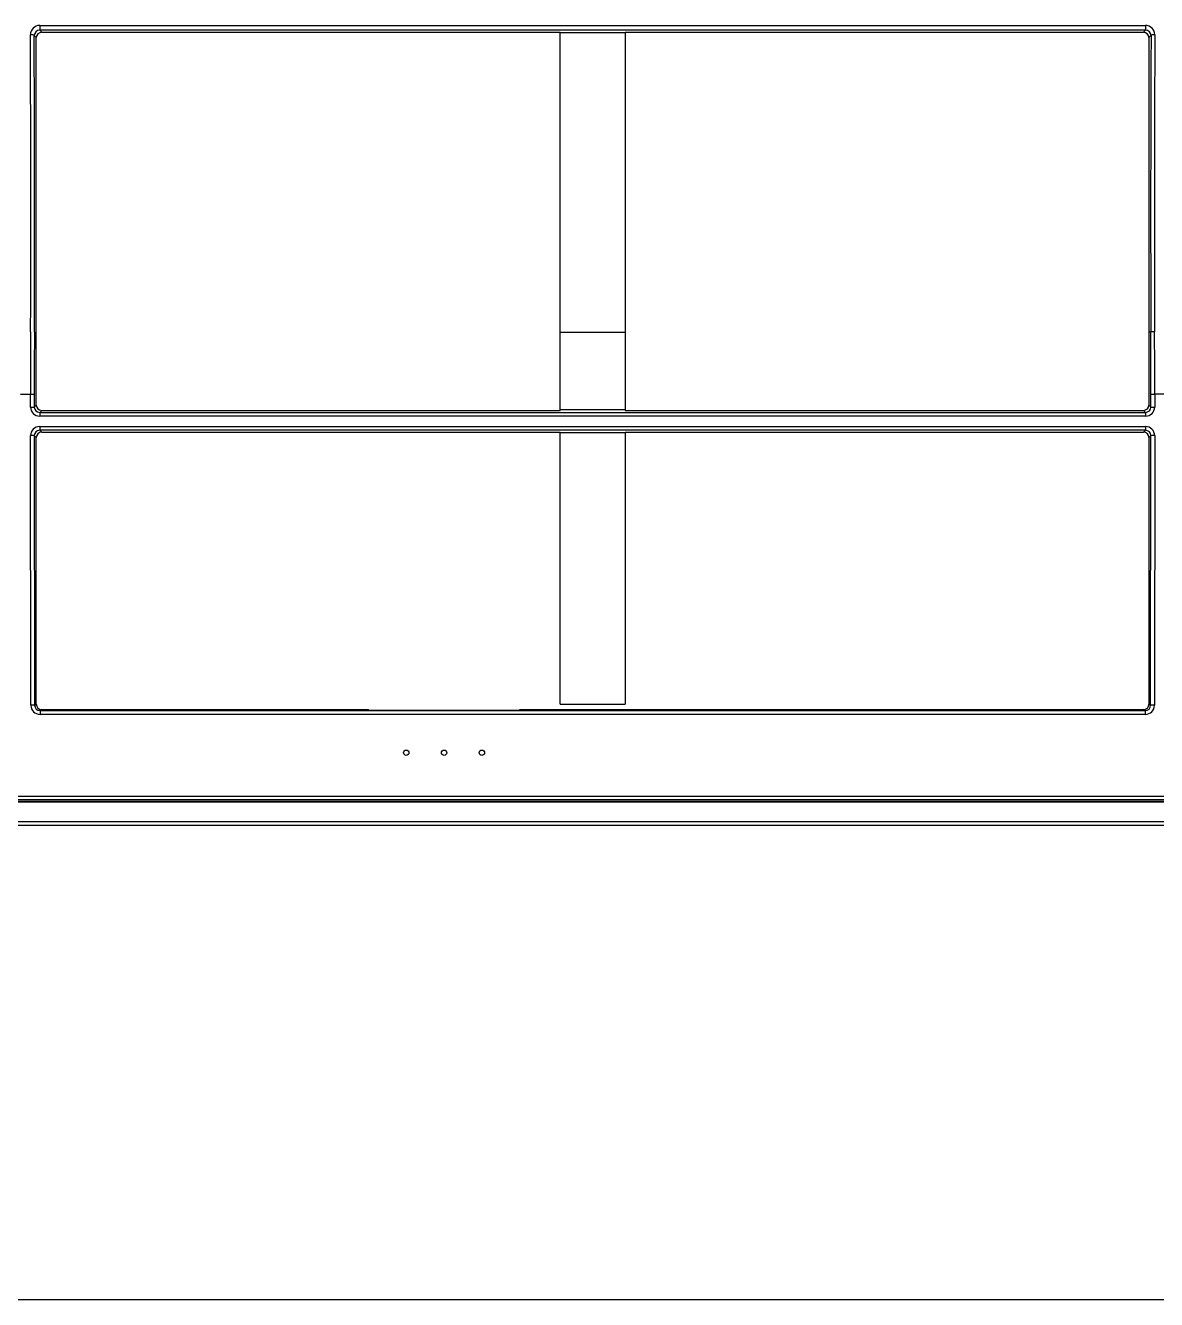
# Model space of a CAD drawing. Header units: inches. Extents: x -172 to 397, y -177 to 127.
# Drawn here: x 315.423 to 316.335, y 80.256 to 81.283 of the extents above; entities that cross this region are included whole.
import ezdxf

# ---------------------------------------------------------------- set-up
doc = ezdxf.new("R2010")
doc.units = ezdxf.units.IN
doc.header["$MEASUREMENT"] = 0
doc.layers.add('-EE-TEXT', color=90, linetype='Continuous')
doc.layers.add('AC-RA', color=210, linetype='Continuous')

# ---------------------------------------------------------------- blocks, each defined once
blk = doc.blocks.new('FTM(15-28)PV2S')
at = {"layer": 'AC-RA', "color": 0, "linetype": 'Continuous'}
for p, q in [((1985.610780558328, 1338.301951528389), (1986.416945878168, 1338.301951528389)), ((1986.417588753224, 1338.300931904122), (1985.610137683272, 1338.300931904122)), ((1986.49911743748, 1338.296299872342), (1985.528608999015, 1338.296299872342)), ((1986.498529381667, 1338.294934473869), (1985.529197054829, 1338.294934473869)), ((1985.824458354882, 1338.275455856975), (1986.087550572874, 1338.275455856975)), ((1985.82220868177, 1338.209084964783), (1985.822274242168, 1338.273278722026)), ((1985.948289962567, 1338.208269989503), (1985.948289962567, 1338.273041832854)), ((1985.963718963904, 1338.273041832854), (1985.948289962567, 1338.273041832854)), ((1985.963718963904, 1338.273041832854), (1985.963718963904, 1338.208269989503)), ((1986.089734685588, 1338.273278722026), (1986.089800244701, 1338.209084964783)), ((1985.948289962567, 1338.208382397493), (1985.963718963904, 1338.208382397493)), ((1985.82438095144, 1338.204440891954), (1986.087627975031, 1338.204440891954)), ((1986.087622788315, 1338.206905851065), (1985.824386139441, 1338.206905851065)), ((1985.822201197418, 1338.199244562451), (1985.822203495054, 1338.202265091614)), ((1985.948289962567, 1338.113025855227), (1985.948289962567, 1338.203072798548)), ((1985.948289962567, 1338.20296022084), (1985.963718963904, 1338.20296022084)), ((1985.963718963904, 1338.203072798548), (1985.963718963904, 1338.113025855227)), ((1986.089805432703, 1338.202265091614), (1986.089807729052, 1338.199244562451)), ((1985.948289962567, 1338.113141216584), (1985.963718963904, 1338.113141216584)), ((1986.087606395001, 1338.111408703024), (1985.82440253147, 1338.111408703024))]:
    blk.add_line(p, q, dxfattribs=at)
at = {"layer": 'AC-RA', "color": 8, "linetype": 'Continuous'}
for p, q in [((1986.49911743748, 1338.296157858671), (1985.528608999015, 1338.296157858671)), ((1985.529197054829, 1338.295821059001), (1986.498529381667, 1338.295821059001)), ((1985.824458354882, 1338.274557064931), (1985.824458354882, 1338.275455856975)), ((1986.087550572874, 1338.274557064931), (1985.824458354882, 1338.274557064931)), ((1985.824458354882, 1338.274557064931), (1985.824856000105, 1338.274318757577)), ((1985.948289962567, 1338.274318755005), (1985.824856000105, 1338.274318755005)), ((1985.963718963904, 1338.274314643176), (1985.948289962567, 1338.274314643176)), ((1985.973362089739, 1338.274318755005), (1985.963718963904, 1338.274318755005)), ((1985.973362089739, 1338.274433603348), (1985.973362089739, 1338.274318755005)), ((1986.009363092858, 1338.274433603348), (1985.973362089739, 1338.274433603348)), ((1986.009363092858, 1338.274433603348), (1986.009363092858, 1338.274318755005)), ((1986.087152926365, 1338.274318755005), (1986.009363092858, 1338.274318755005)), ((1986.087152926365, 1338.274318757577), (1986.087550572874, 1338.274557064931)), ((1986.087550572874, 1338.274557064931), (1986.087550572874, 1338.275455856975)), ((1985.822274242168, 1338.273278722026), (1985.823170842008, 1338.273278039293)), ((1985.823170842008, 1338.273278039293), (1985.823105281609, 1338.20908428205)), ((1985.823572201762, 1338.273037506305), (1985.823170842008, 1338.273278039293)), ((1985.823572201762, 1338.209550847336), (1985.823572201762, 1338.273037506305)), ((1986.088838085749, 1338.273278039293), (1986.088436724708, 1338.273037506305)), ((1986.088436724708, 1338.273037506305), (1986.088436724708, 1338.209550847336)), ((1986.088838085749, 1338.273278039293), (1986.089734685588, 1338.273278722026)), ((1986.088903644861, 1338.20908428205), (1986.088838085749, 1338.273278039293)), ((1985.82220868177, 1338.209084964783), (1985.823105281609, 1338.20908428205)), ((1985.823105281609, 1338.20908428205), (1985.823572201762, 1338.209550847336)), ((1985.824854034193, 1338.208269989503), (1985.824386139441, 1338.207802450905)), ((1985.824386139441, 1338.207802450905), (1986.087622788315, 1338.207802450905)), ((1985.824386139441, 1338.206905851065), (1985.824386139441, 1338.207802450905)), ((1985.948289962567, 1338.208269989503), (1985.824854034193, 1338.208269989503)), ((1986.087154892277, 1338.208269989503), (1985.963718963904, 1338.208269989503)), ((1986.087622788315, 1338.207802450905), (1986.087154892277, 1338.208269989503)), ((1986.087622788315, 1338.206905851065), (1986.087622788315, 1338.207802450905)), ((1986.088436724708, 1338.209550847336), (1986.088903644861, 1338.20908428205)), ((1986.088903644861, 1338.20908428205), (1986.089800244701, 1338.209084964783)), ((1985.82438095144, 1338.203544292114), (1985.82438095144, 1338.204440891954)), ((1986.087627975031, 1338.203544292114), (1986.087627975031, 1338.204440891954)), ((1985.823100094893, 1338.20226440888), (1985.822203495054, 1338.202265091614)), ((1985.823100094893, 1338.20226440888), (1985.823097797258, 1338.199243879717)), ((1985.823572201762, 1338.201791942001), (1985.823100094893, 1338.20226440888)), ((1985.823572201762, 1338.114306354335), (1985.823572201762, 1338.201791942001)), ((1985.82438095144, 1338.203544292114), (1985.824852084996, 1338.203072798548)), ((1986.087627975031, 1338.203544292114), (1985.82438095144, 1338.203544292114)), ((1985.948289962567, 1338.203072798548), (1985.824852084996, 1338.203072798548)), ((1986.087156841475, 1338.203072798548), (1985.963718963904, 1338.203072798548)), ((1986.087156841475, 1338.203072798548), (1986.087627975031, 1338.203544292114)), ((1986.088908831577, 1338.20226440888), (1986.088436724708, 1338.201791942001)), ((1986.088436724708, 1338.201791942001), (1986.088436724708, 1338.184412806184)), ((1986.089805432703, 1338.202265091614), (1986.088908831577, 1338.20226440888)), ((1986.088911129213, 1338.199243879717), (1986.088908831577, 1338.20226440888)), ((1985.819800205661, 1338.199244562451), (1985.822201197418, 1338.199244562451)), ((1985.823097797258, 1338.199243879717), (1985.822201197418, 1338.199244562451)), ((1986.089807729052, 1338.199244562451), (1986.088911129213, 1338.199243879717)), ((1986.09220872081, 1338.199244562451), (1986.089807729052, 1338.199244562451)), ((1985.823116549923, 1338.184413153337), (1985.823572201762, 1338.184412806184)), ((1985.963718963904, 1338.184423984496), (1985.948289962567, 1338.184423984496)), ((1986.088436724708, 1338.184412806184), (1986.08843672728, 1338.114306356906)), ((1985.823066995828, 1338.113815949956), (1985.823572201762, 1338.114306354335)), ((1986.08843672728, 1338.114306356906), (1986.088941931928, 1338.113815949956)), ((1985.824891176942, 1338.113025855227), (1985.82440253147, 1338.112551243717)), ((1985.82440253147, 1338.112551243717), (1986.087606395001, 1338.112551243717)), ((1985.82440253147, 1338.111408703024), (1985.82440253147, 1338.112551243717)), ((1985.948289962567, 1338.113025855227), (1985.824891176942, 1338.113025855227)), ((1986.087117750814, 1338.113025855227), (1985.963718963904, 1338.113025855227)), ((1986.087606395001, 1338.112551243717), (1986.087117750814, 1338.113025855227)), ((1986.087606395001, 1338.111408703024), (1986.087606395001, 1338.112551243717))]:
    blk.add_line(p, q, dxfattribs=at)
for centre in [(1985.982362340519, 1338.284593901886), (1985.991362591298, 1338.284593901886), (1986.000362842078, 1338.284593901886)]:
    blk.add_circle(centre, 0.000642875055693922, dxfattribs=at)
at = {"layer": 'AC-RA', "color": 0, "linetype": 'Continuous'}
for centre, radius, start, end in [((1977.21657363777, 1338.154966467131), 8.605696551713658, 359.724600998334, 0.1957799953979578), ((1994.695435288701, 1338.154966467131), 8.605696551713658, 179.8042200046021, 180.2753990016659), ((1985.824386643456, 1338.113624621339), 0.002215974887975613, 180.5748060009788, 270.4108210011703), ((1986.087622319016, 1338.113624585338), 0.002215940172722605, 269.5882709940818, 359.4261019997895)]:
    blk.add_arc(centre, radius, start, end, dxfattribs=at)
at = {"layer": 'AC-RA', "color": 8, "linetype": 'Continuous'}
for centre, radius, start, end in [((1977.270956396928, 1338.155117580056), 8.55221032939301, 359.7232970034279, 0.1962669941562076), ((1994.692361137329, 1338.155153595202), 8.60351851416847, 179.8051429990163, 180.2752920051754), ((1985.824369716555, 1338.113854109734), 0.001303280028406506, 181.6778689991505, 271.4428059987258), ((1985.824874462191, 1338.114328190229), 0.001302443005083992, 180.9606679939227, 270.7353289997639), ((1986.087131622772, 1338.114331120453), 0.001305338514334838, 269.3910649939508, 358.9129810049329), ((1986.087630813967, 1338.113862976266), 0.001311960127408485, 268.9335099943384, 357.945814994627)]:
    blk.add_arc(centre, radius, start, end, dxfattribs=at)
at = {"layer": 'AC-RA', "color": 0, "linetype": 'Continuous'}
for centre, major_axis, ratio, start_param, end_param in [((1985.824468358018, 1338.27326708213), (0.001884586761877862, -0.001129426322695215), 0.9948429999999999, 2.112980860798457, 3.678459106506867), ((1986.087540568452, 1338.27326708213), (-0.001884586761877862, -0.001129426322695215), 0.9948429999999999, 2.604726200672574, 4.170204446381263), ((1985.824402818192, 1338.20909997463), (0.001557963574130465, 0.001556777611703708), 0.992427, 2.359615612263789, 3.923570601005736), ((1986.087606108279, 1338.20909997463), (-0.001557963574130465, 0.001556777611703708), 0.9924270000000002, 2.359614706173584, 3.923569694915731), ((1985.824397605761, 1338.202246768389), (0.00155675905485617, -0.001557946474653162), 0.9924379999999999, 2.360370948703487, 3.922816209040525), ((1986.087611320709, 1338.202246768389), (-0.001556759054856171, -0.00155794647465316), 0.9924380000000002, 2.360369098138994, 3.922814358476366), ((1985.850244603095, 1338.199244562451), (-0.0002456739297235614, -0.32143752787594), 0.087244, -1.570729646563903, -1.524444817648675), ((1986.061764323375, 1338.199244562451), (0.0002456739260956391, -0.3214375271187378), 0.087244, 1.524444817649501, 1.570729646673847)]:
    blk.add_ellipse(centre, major_axis=major_axis, ratio=ratio, start_param=start_param, end_param=end_param, dxfattribs=at)
at = {"layer": 'AC-RA', "color": 8, "linetype": 'Continuous'}
for centre, major_axis, ratio, start_param, end_param in [((1985.824468358018, 1338.27326708213), (0.001116563187400953, -0.0006691524531067512), 0.987731, 2.112980860798558, 3.678459106507042), ((1985.824862863439, 1338.273030655828), (0.001062260365163008, -0.000737256506164816), 0.994339, 2.180176143368171, 3.745654389076745), ((1986.087146063031, 1338.273030655828), (-0.001062260365162223, -0.0007372565061659229), 0.994339, 2.537530918102041, 4.103009163810365), ((1986.087540568452, 1338.27326708213), (-0.001116563187401202, -0.0006691524531063584), 0.9877309999999999, 2.604726200672959, 4.170204446381646), ((1985.824402818192, 1338.20909997463), (0.0009261289755244658, 0.0009254239820403634), 0.9820540000000001, 2.359615612264207, 3.923570601006114), ((1985.824862863439, 1338.209559670153), (0.0009646752619884959, 0.0008633662707738649), 0.9931399999999999, 2.414976640253053, 3.978931628995309), ((1986.087146063031, 1338.209559670153), (-0.0009646752619892372, 0.000863366270773052), 0.99314, 2.304253678183565, 3.868208666925586), ((1986.087606108279, 1338.20909997463), (-0.0009261289755240284, 0.0009254239820407792), 0.9820540000000002, 2.359614706173712, 3.92356969491596), ((1985.824397605761, 1338.202246768389), (0.0009253984961304705, -0.0009261043449194266), 0.982081, 2.360370948703284, 3.922816209040238), ((1985.824862863439, 1338.201781154558), (0.0008742345720451466, -0.0009574806765259793), 0.9916489999999999, 2.405784262059837, 3.968229522396981), ((1986.087146063031, 1338.201781154558), (-0.0008742345720434254, -0.0009574806765275561), 0.991649, 2.314955784780628, 3.877401045117823), ((1986.087611320709, 1338.202246768389), (-0.0009253984961304614, -0.0009261043449194826), 0.982081, 2.360369098139344, 3.922814358476659), ((1985.851141202935, 1338.199243879717), (-0.0002456845257288785, -0.3205375026081251), 0.08748899999999998, -1.570729268715786, -1.524444439773992), ((1986.060867723535, 1338.199243879717), (0.0002456845233350247, -0.3205375020988602), 0.087489, 1.524444439774985, 1.570729268789972), ((1985.822219950084, 1338.184413834784), (0.0009000202020447598, 2.962581449543579e-06), 0.04626800000000001, -1.570948626575904, -0.0873602585342823), ((1985.822170779142, 1338.113842188259), (0.0009000134539263748, -4.574246275791336e-06), 0.266432, -1.569442209898492, -0.0905479169208302), ((1986.089838147328, 1338.113842188259), (-0.0009000134539265179, -4.574246261249118e-06), 0.266432, 0.0905479169197381, 1.569442209902797)]:
    blk.add_ellipse(centre, major_axis=major_axis, ratio=ratio, start_param=start_param, end_param=end_param, dxfattribs=at)
blk = doc.blocks.new('*U215')
at = {"layer": 'AC-RA'}
blk.add_blockref('FTM(15-28)PV2S', (759.251282600299, 606.4792470601533), dxfattribs=at)

msp = doc.modelspace()

# ---------------------------------------------------------------- linework, layer by layer
at = {"layer": '-EE-TEXT', "color": 50}
msp.add_line((313.0661534808955, 80.2561905615994), (345.3475215274188, 80.25619056159928), dxfattribs=at)

# ---------------------------------------------------------------- block references
at = {"layer": 'AC-RA', "color": 4, "xscale": 3.385815682203352, "yscale": 3.385815682203352, "zscale": 3.385815682203352, "rotation": 180}
msp.add_blockref('*U215', (9610.645895856118, 6665.308952608934), dxfattribs=at)

doc.saveas('drawing.dxf')
